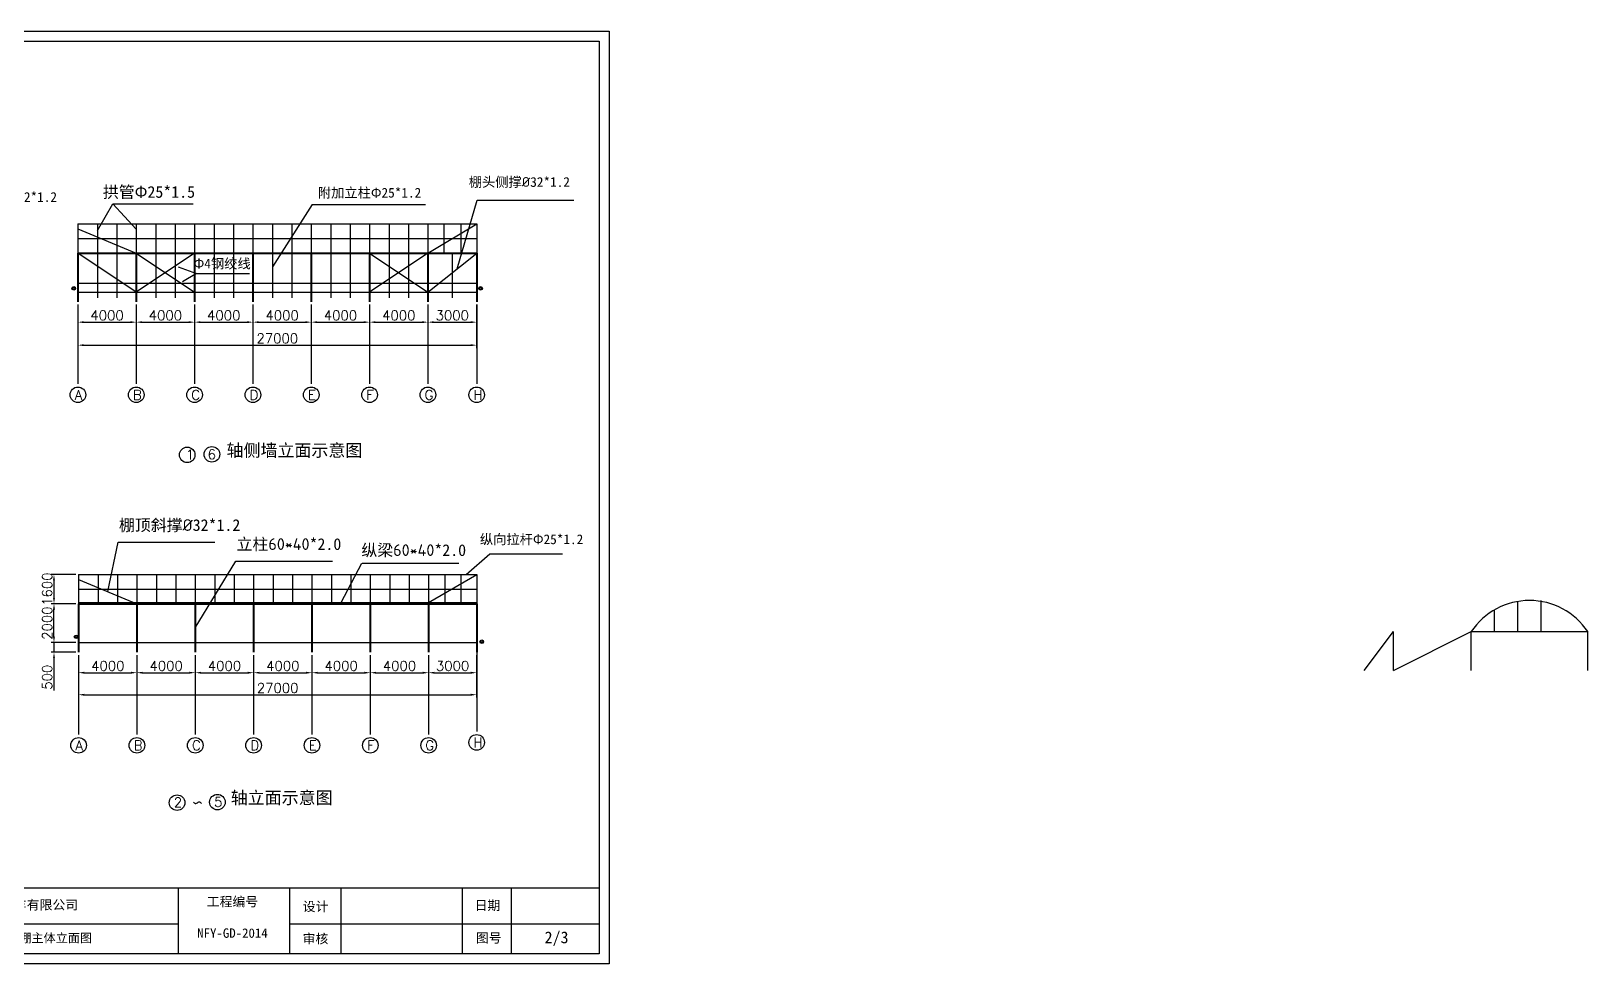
# Model space of a CAD drawing. Header units: inches. Extents: x 211493 to 813085, y -211351 to -52186.
# Drawn here: x 733031 to 813085, y -155468 to -107471 of the extents above; entities that cross this region are included whole.
import ezdxf

# ---------------------------------------------------------------- set-up
doc = ezdxf.new("R2010")
doc.units = ezdxf.units.IN
doc.header["$MEASUREMENT"] = 0
doc.header["$PDMODE"] = 1
doc.layers.add('kacao', color=5, linetype='ZIGZAG')
doc.styles.get("Standard").update_dxf_attribs({"font": 'txt', "bigfont": 'gbcbig.shx'})
doc.styles.add('样式 1', font='SIMFANG.TTF')
doc.linetypes.add('ZIGZAG', pattern='A,0.00254,-5.08,[131,ltypeshp.shx,S=5.08,R=0,X=-5.08,Y=0],-10.16,[131,ltypeshp.shx,S=5.08,R=180,X=5.08,Y=0],-5.08', length=20.32254)
doc.dimstyles.new('ISO-25', dxfattribs={"dimtxt": 500, "dimasz": 300, "dimexe": 1.25, "dimexo": 0.625, "dimtad": 1, "dimtxsty": 'Standard', "dimcen": 300, "dimadec": 0, "dimazin": 0, "dimtfac": 1, "dimtmove": 0, "dimatfit": 3, "dimfxl": 1, "dimarcsym": 0})

# ---------------------------------------------------------------- blocks, each defined once
blk = doc.blocks.new('*D28')
at = {"color": 0, "lineweight": -2}
for p, q in [((735322, -135433), (734056, -135433)), ((734206, -135733), (734206, -136633)), ((735322, -136933), (734056, -136933))]:
    blk.add_line(p, q, dxfattribs=at)
at = {"color": 0}
for points in [[(734156, -135733), (734256, -135733), (734206, -135433)], [(734156, -136633), (734256, -136633), (734206, -136933)]]:
    blk.add_solid(points, dxfattribs=at)
at = {"layer": 'Defpoints', "color": 0}
for p in [(735472, -135433), (734206, -136933), (735472, -136933)]:
    blk.add_point(p, dxfattribs=at)
at = {"color": 0, "insert": (733856, -136183), "char_height": 500, "attachment_point": 5, "rotation": 90}
blk.add_mtext('1600', dxfattribs=at)
blk = doc.blocks.new('*D32')
at = {"color": 0, "lineweight": -2}
for p, q in [((734206, -138633), (734206, -138333)), ((735322, -138933), (734056, -138933)), ((734206, -138933), (734206, -139433)), ((735322, -139433), (734056, -139433)), ((734206, -139733), (734206, -141399))]:
    blk.add_line(p, q, dxfattribs=at)
at = {"color": 0}
for points in [[(734156, -138633), (734256, -138633), (734206, -138933)], [(734156, -139733), (734256, -139733), (734206, -139433)]]:
    blk.add_solid(points, dxfattribs=at)
at = {"layer": 'Defpoints', "color": 0}
for p in [(735472, -138933), (734206, -139433), (735472, -139433)]:
    blk.add_point(p, dxfattribs=at)
at = {"color": 0, "insert": (733856, -140716), "char_height": 500, "attachment_point": 5, "rotation": 90}
blk.add_mtext('500', dxfattribs=at)
blk = doc.blocks.new('*D15')
at = {"color": 0, "lineweight": -2}
for p, q in [((735322, -136933), (734056, -136933)), ((734206, -138633), (734206, -137233)), ((735321, -138933), (734056, -138933))]:
    blk.add_line(p, q, dxfattribs=at)
at = {"color": 0}
for points in [[(734156, -137233), (734256, -137233), (734206, -136933)], [(734156, -138633), (734256, -138633), (734206, -138933)]]:
    blk.add_solid(points, dxfattribs=at)
at = {"layer": 'Defpoints', "color": 0}
for p in [(734206, -136933), (735472, -136933), (735471, -138933)]:
    blk.add_point(p, dxfattribs=at)
at = {"color": 0, "insert": (733856, -137933), "char_height": 500, "attachment_point": 5, "rotation": 90}
blk.add_mtext('2000', dxfattribs=at)
blk = doc.blocks.new('农丰园大棚图框')
at = {"ltscale": 10}
for p, q in [((581, 4361), (75019, 4361)), ((15986, 4361), (15986, 581)), ((25667, 4361), (25667, 581)), ((31039, 4361), (31039, 581)), ((50911, 4361), (50911, 581)), ((57286, 4361), (57286, 581)), ((60253, 581), (60253, 4361)), ((67185, 4361), (67185, 581)), ((67185, 4361), (67185, 581)), ((69994, 4361), (69994, 581)), ((69994, 4361), (69994, 581)), ((15986, 2291), (50911, 2291)), ((57286, 2291), (75019, 2291))]:
    blk.add_line(p, q, dxfattribs=at)
at = {"color": 0, "lineweight": -3}
for points in [[(0, 53461), (75600, 53461), (75600, 0), (0, 0)], [(581, 52880), (75019, 52880), (75019, 581), (581, 581)]]:
    blk.add_lwpolyline(points, close=True, dxfattribs=at)
at = {"ltscale": 10, "attachment_point": 5}
for s, insert, char_height, width in [('{\\fSimSun|b0|i0|c134|p2;注册号:}', (17806, 3370), 540, 2548.24), ('{\\fSimSun|b0|i0|c134|p2;350211200046411}', (22297, 3337), 540, 6390.31), ('{\\fSimSun|b0|i0|c134|p2;建设单位}', (28532, 3307), 540, 3132.74), ('{\\fSimSun|b0|i0|c134|p2;海亮有机农业海丰有限公司}', (40765, 3354), 540, 16576.79), ('{\\fSimSun|b0|i0|c134|p2;工程编号\\P\\PNFY-GD-2014}', (54022, 2662), 540, 5878.67), ('{\\fSimSun|b0|i0|c134|p2;设计}', (58783, 3259), 540, 3132.74), ('{\\fSimSun|b0|i0|c134|p2;日期}', (68627, 3323), 540, 3132.74), ('{\\fSimSun|b0|i0|c134|p2;厦门农丰园大棚开发有限公司}', (10282, 2920), 594, 12234.25), ('{\\fSimSun|b0|i0|c134|p2;\\H0.66667x;网址：\\H1.5x;www.nongfengyuan.cn}', (10055, 1619), 540, 14674.69), ('{\\fSimSun|b0|i0|c134|p2;电  话:}', (17806, 1485), 540, 2548.24), ('{\\fSimSun|b0|i0|c134|p2;施工图纸名称}', (28399, 1559), 540, 4764.46), ('{\\fSimSun|b0|i0|c134|p2;审核}', (58776, 1411), 540, 3132.74), ('{\\fSimSun|b0|i0|c134|p2;图号}', (68700, 1457), 540, 3132.74), ('{\\fSimSun|b0|i0|c134|p2;\\H0.6832x;400-6092303}', (21977, 1503), 790.4, 5418.12)]:
    blk.add_mtext(s, dxfattribs=dict(at, insert=insert, char_height=char_height, width=width))
blk = doc.blocks.new('*D22')
at = {"color": 0, "lineweight": -2}
for p, q in [((735436, -121546), (735436, -123781)), ((755942, -121546), (755942, -123781)), ((735736, -123631), (755642, -123631))]:
    blk.add_line(p, q, dxfattribs=at)
at = {"color": 0}
for points in [[(735736, -123581), (735736, -123681), (735436, -123631)], [(755642, -123581), (755642, -123681), (755942, -123631)]]:
    blk.add_solid(points, dxfattribs=at)
at = {"layer": 'Defpoints', "color": 0}
for p in [(735436, -121396), (755942, -121396), (755942, -123631)]:
    blk.add_point(p, dxfattribs=at)
at = {"color": 0, "insert": (745689, -123281), "char_height": 500, "attachment_point": 5}
blk.add_mtext('27000', dxfattribs=at)
blk = doc.blocks.new('*D38')
at = {"color": 0, "lineweight": -2}
for p, q in [((753472, -139733), (753472, -140635)), ((755942, -139583), (755942, -140635)), ((753772, -140485), (755642, -140485))]:
    blk.add_line(p, q, dxfattribs=at)
at = {"color": 0}
for points in [[(753772, -140435), (753772, -140535), (753472, -140485)], [(755642, -140435), (755642, -140535), (755942, -140485)]]:
    blk.add_solid(points, dxfattribs=at)
at = {"layer": 'Defpoints', "color": 0}
for p in [(753472, -139583), (755942, -139433), (755942, -140485)]:
    blk.add_point(p, dxfattribs=at)
at = {"color": 0, "insert": (754707, -140135), "char_height": 500, "attachment_point": 5}
blk.add_mtext('3000', dxfattribs=at)
blk = doc.blocks.new('*D39')
at = {"color": 0, "lineweight": -2}
for p, q in [((735472, -139583), (735472, -141769)), ((755942, -139583), (755942, -141769)), ((735772, -141619), (755642, -141619))]:
    blk.add_line(p, q, dxfattribs=at)
at = {"color": 0}
for points in [[(735772, -141569), (735772, -141669), (735472, -141619)], [(755642, -141569), (755642, -141669), (755942, -141619)]]:
    blk.add_solid(points, dxfattribs=at)
at = {"layer": 'Defpoints', "color": 0}
for p in [(735472, -139433), (755942, -139433), (755942, -141619)]:
    blk.add_point(p, dxfattribs=at)
at = {"color": 0, "insert": (745707, -141269), "char_height": 500, "attachment_point": 5}
blk.add_mtext('27000', dxfattribs=at)
blk = doc.blocks.new('*D41')
at = {"color": 0, "lineweight": -2}
for p, q in [((735436, -121696), (735436, -122598)), ((735736, -122448), (738136, -122448)), ((738436, -121696), (738436, -122598))]:
    blk.add_line(p, q, dxfattribs=at)
at = {"color": 0}
for points in [[(735736, -122398), (735736, -122498), (735436, -122448)], [(738136, -122398), (738136, -122498), (738436, -122448)]]:
    blk.add_solid(points, dxfattribs=at)
at = {"layer": 'Defpoints', "color": 0}
for p in [(735436, -121546), (738436, -121546), (738436, -122448)]:
    blk.add_point(p, dxfattribs=at)
at = {"color": 0, "insert": (736936, -122098), "char_height": 500, "attachment_point": 5}
blk.add_mtext('4000', dxfattribs=at)
blk = doc.blocks.new('*D42')
at = {"color": 0, "lineweight": -2}
for p, q in [((738436, -121696), (738436, -122598)), ((738736, -122448), (741136, -122448)), ((741436, -121696), (741436, -122598))]:
    blk.add_line(p, q, dxfattribs=at)
at = {"color": 0}
for points in [[(738736, -122398), (738736, -122498), (738436, -122448)], [(741136, -122398), (741136, -122498), (741436, -122448)]]:
    blk.add_solid(points, dxfattribs=at)
at = {"layer": 'Defpoints', "color": 0}
for p in [(738436, -121546), (741436, -121546), (741436, -122448)]:
    blk.add_point(p, dxfattribs=at)
at = {"color": 0, "insert": (739936, -122098), "char_height": 500, "attachment_point": 5}
blk.add_mtext('4000', dxfattribs=at)
blk = doc.blocks.new('*D43')
at = {"color": 0, "lineweight": -2}
for p, q in [((741436, -121696), (741436, -122598)), ((741736, -122448), (744136, -122448)), ((744436, -121696), (744436, -122598))]:
    blk.add_line(p, q, dxfattribs=at)
at = {"color": 0}
for points in [[(741736, -122398), (741736, -122498), (741436, -122448)], [(744136, -122398), (744136, -122498), (744436, -122448)]]:
    blk.add_solid(points, dxfattribs=at)
at = {"layer": 'Defpoints', "color": 0}
for p in [(741436, -121546), (744436, -121546), (744436, -122448)]:
    blk.add_point(p, dxfattribs=at)
at = {"color": 0, "insert": (742936, -122098), "char_height": 500, "attachment_point": 5}
blk.add_mtext('4000', dxfattribs=at)
blk = doc.blocks.new('*D44')
at = {"color": 0, "lineweight": -2}
for p, q in [((744436, -121696), (744436, -122598)), ((744736, -122448), (747136, -122448)), ((747436, -121696), (747436, -122598))]:
    blk.add_line(p, q, dxfattribs=at)
at = {"color": 0}
for points in [[(744736, -122398), (744736, -122498), (744436, -122448)], [(747136, -122398), (747136, -122498), (747436, -122448)]]:
    blk.add_solid(points, dxfattribs=at)
at = {"layer": 'Defpoints', "color": 0}
for p in [(744436, -121546), (747436, -121546), (747436, -122448)]:
    blk.add_point(p, dxfattribs=at)
at = {"color": 0, "insert": (745936, -122098), "char_height": 500, "attachment_point": 5}
blk.add_mtext('4000', dxfattribs=at)
blk = doc.blocks.new('*D45')
at = {"color": 0, "lineweight": -2}
for p, q in [((747436, -121696), (747436, -122598)), ((747736, -122448), (750136, -122448)), ((750436, -121696), (750436, -122598))]:
    blk.add_line(p, q, dxfattribs=at)
at = {"color": 0}
for points in [[(747736, -122398), (747736, -122498), (747436, -122448)], [(750136, -122398), (750136, -122498), (750436, -122448)]]:
    blk.add_solid(points, dxfattribs=at)
at = {"layer": 'Defpoints', "color": 0}
for p in [(747436, -121546), (750436, -121546), (750436, -122448)]:
    blk.add_point(p, dxfattribs=at)
at = {"color": 0, "insert": (748936, -122098), "char_height": 500, "attachment_point": 5}
blk.add_mtext('4000', dxfattribs=at)
blk = doc.blocks.new('*D46')
at = {"color": 0, "lineweight": -2}
for p, q in [((750436, -121846), (750436, -122598)), ((750736, -122448), (753136, -122448)), ((753436, -121846), (753436, -122598))]:
    blk.add_line(p, q, dxfattribs=at)
at = {"color": 0}
for points in [[(750736, -122398), (750736, -122498), (750436, -122448)], [(753136, -122398), (753136, -122498), (753436, -122448)]]:
    blk.add_solid(points, dxfattribs=at)
at = {"layer": 'Defpoints', "color": 0}
for p in [(750436, -121696), (753436, -121696), (753436, -122448)]:
    blk.add_point(p, dxfattribs=at)
at = {"color": 0, "insert": (751936, -122098), "char_height": 500, "attachment_point": 5}
blk.add_mtext('4000', dxfattribs=at)
blk = doc.blocks.new('*D47')
at = {"color": 0, "lineweight": -2}
for p, q in [((755942, -121546), (755942, -122598)), ((753436, -121696), (753436, -122598)), ((753736, -122448), (755642, -122448))]:
    blk.add_line(p, q, dxfattribs=at)
at = {"color": 0}
for points in [[(753736, -122398), (753736, -122498), (753436, -122448)], [(755642, -122398), (755642, -122498), (755942, -122448)]]:
    blk.add_solid(points, dxfattribs=at)
at = {"layer": 'Defpoints', "color": 0}
for p in [(753436, -121546), (755942, -121396), (755942, -122448)]:
    blk.add_point(p, dxfattribs=at)
at = {"color": 0, "insert": (754689, -122098), "char_height": 500, "attachment_point": 5}
blk.add_mtext('3000', dxfattribs=at)
blk = doc.blocks.new('*D56')
at = {"color": 0, "lineweight": -2}
for p, q in [((735472, -139733), (735472, -140635)), ((738472, -139733), (738472, -140635)), ((735772, -140485), (738172, -140485))]:
    blk.add_line(p, q, dxfattribs=at)
at = {"color": 0}
for points in [[(735772, -140435), (735772, -140535), (735472, -140485)], [(738172, -140435), (738172, -140535), (738472, -140485)]]:
    blk.add_solid(points, dxfattribs=at)
at = {"layer": 'Defpoints', "color": 0}
for p in [(735472, -139583), (738472, -139583), (738472, -140485)]:
    blk.add_point(p, dxfattribs=at)
at = {"color": 0, "insert": (736972, -140135), "char_height": 500, "attachment_point": 5}
blk.add_mtext('4000', dxfattribs=at)
blk = doc.blocks.new('*D57')
at = {"color": 0, "lineweight": -2}
for p, q in [((738472, -139733), (738472, -140635)), ((741472, -139733), (741472, -140635)), ((738772, -140485), (741172, -140485))]:
    blk.add_line(p, q, dxfattribs=at)
at = {"color": 0}
for points in [[(738772, -140435), (738772, -140535), (738472, -140485)], [(741172, -140435), (741172, -140535), (741472, -140485)]]:
    blk.add_solid(points, dxfattribs=at)
at = {"layer": 'Defpoints', "color": 0}
for p in [(738472, -139583), (741472, -139583), (741472, -140485)]:
    blk.add_point(p, dxfattribs=at)
at = {"color": 0, "insert": (739972, -140135), "char_height": 500, "attachment_point": 5}
blk.add_mtext('4000', dxfattribs=at)
blk = doc.blocks.new('*D50')
at = {"color": 0, "lineweight": -2}
for p, q in [((741472, -139733), (741472, -140635)), ((744472, -139733), (744472, -140635)), ((741772, -140485), (744172, -140485))]:
    blk.add_line(p, q, dxfattribs=at)
at = {"color": 0}
for points in [[(741772, -140435), (741772, -140535), (741472, -140485)], [(744172, -140435), (744172, -140535), (744472, -140485)]]:
    blk.add_solid(points, dxfattribs=at)
at = {"layer": 'Defpoints', "color": 0}
for p in [(741472, -139583), (744472, -139583), (744472, -140485)]:
    blk.add_point(p, dxfattribs=at)
at = {"color": 0, "insert": (742972, -140135), "char_height": 500, "attachment_point": 5}
blk.add_mtext('4000', dxfattribs=at)
blk = doc.blocks.new('*D51')
at = {"color": 0, "lineweight": -2}
for p, q in [((744472, -139733), (744472, -140635)), ((747472, -139733), (747472, -140635)), ((744772, -140485), (747172, -140485))]:
    blk.add_line(p, q, dxfattribs=at)
at = {"color": 0}
for points in [[(744772, -140435), (744772, -140535), (744472, -140485)], [(747172, -140435), (747172, -140535), (747472, -140485)]]:
    blk.add_solid(points, dxfattribs=at)
at = {"layer": 'Defpoints', "color": 0}
for p in [(744472, -139583), (747472, -139583), (747472, -140485)]:
    blk.add_point(p, dxfattribs=at)
at = {"color": 0, "insert": (745972, -140135), "char_height": 500, "attachment_point": 5}
blk.add_mtext('4000', dxfattribs=at)
blk = doc.blocks.new('*D52')
at = {"color": 0, "lineweight": -2}
for p, q in [((747472, -139733), (747472, -140635)), ((750472, -139733), (750472, -140635)), ((747772, -140485), (750172, -140485))]:
    blk.add_line(p, q, dxfattribs=at)
at = {"color": 0}
for points in [[(747772, -140435), (747772, -140535), (747472, -140485)], [(750172, -140435), (750172, -140535), (750472, -140485)]]:
    blk.add_solid(points, dxfattribs=at)
at = {"layer": 'Defpoints', "color": 0}
for p in [(747472, -139583), (750472, -139583), (750472, -140485)]:
    blk.add_point(p, dxfattribs=at)
at = {"color": 0, "insert": (748972, -140135), "char_height": 500, "attachment_point": 5}
blk.add_mtext('4000', dxfattribs=at)
blk = doc.blocks.new('*D53')
at = {"color": 0, "lineweight": -2}
for p, q in [((750472, -139883), (750472, -140635)), ((753472, -139883), (753472, -140635)), ((750772, -140485), (753172, -140485))]:
    blk.add_line(p, q, dxfattribs=at)
at = {"color": 0}
for points in [[(750772, -140435), (750772, -140535), (750472, -140485)], [(753172, -140435), (753172, -140535), (753472, -140485)]]:
    blk.add_solid(points, dxfattribs=at)
at = {"layer": 'Defpoints', "color": 0}
for p in [(750472, -139733), (753472, -139733), (753472, -140485)]:
    blk.add_point(p, dxfattribs=at)
at = {"color": 0, "insert": (751972, -140135), "char_height": 500, "attachment_point": 5}
blk.add_mtext('4000', dxfattribs=at)

msp = doc.modelspace()

# ---------------------------------------------------------------- linework, layer by layer
at = {"color": 6}
for p, q in [((736436.878, -117736.82), (737230.79, -116359.402)), ((737230.79, -116359.402), (741359.378, -116359.402)), ((737230.79, -116359.402), (738436.878, -117658.426)), ((754933.296, -119701.899), (755968.149, -116168.349)), ((755968.149, -116168.349), (760934.326, -116168.349)), ((736972.372, -136308.38), (737506.6, -133774.829)), ((737506.6, -133774.829), (742472.778, -133774.829)), ((741472.059, -138182.759), (743557.031, -134753.886)), ((743557.031, -134753.886), (748523.209, -134753.886)), ((748972.059, -136865.987), (750032.203, -134853.429)), ((750056.529, -134853.429), (755022.706, -134853.429))]:
    msp.add_line(p, q, dxfattribs=at)
at = {"lineweight": -3}
for p, q in [((735436.878, -117396.379), (735436.878, -118896.379)), ((741436.878, -117396.379), (741436.878, -118896.379)), ((747436.878, -117396.379), (747436.878, -118896.379)), ((753436.878, -117396.379), (753436.878, -118896.379)), ((755942.853, -117396.379), (755942.853, -118896.379)), ((735472.059, -135432.759), (735472.059, -136932.759)), ((741472.059, -135432.759), (741472.059, -136932.759)), ((747472.059, -135432.759), (747472.059, -136932.759)), ((753472.059, -135432.759), (753472.059, -136932.759))]:
    msp.add_line(p, q, dxfattribs=at)
at = {"color": 3, "lineweight": -3}
for p, q in [((735436.878, -117396.379), (753436.878, -117396.379)), ((753436.878, -117396.379), (755942.853, -117396.379)), ((735436.878, -118146.379), (753436.878, -118146.379)), ((753436.878, -118146.379), (755942.853, -118146.379)), ((735472.059, -135432.759), (755942.228, -135432.759)), ((735472.059, -136182.759), (755942.228, -136182.759))]:
    msp.add_line(p, q, dxfattribs=at)
for p, q in [((735436.878, -117647.621), (738436.253, -118896.379)), ((736436.878, -117396.379), (736436.878, -118896.379)), ((737436.878, -117396.379), (737436.878, -118896.379)), ((738436.878, -117396.379), (738436.878, -118896.379)), ((739436.878, -117396.379), (739436.878, -118896.379)), ((740436.878, -117396.379), (740436.878, -118896.379)), ((742436.878, -117396.379), (742436.878, -118896.379)), ((743436.878, -117396.379), (743436.878, -118896.379)), ((744436.878, -117396.379), (744436.878, -118896.379)), ((745436.878, -117396.379), (745436.878, -118896.379)), ((746436.878, -117396.379), (746436.878, -118896.379)), ((748436.878, -117396.379), (748436.878, -118896.379)), ((749436.878, -117396.379), (749436.878, -118896.379)), ((750436.878, -117396.379), (750436.878, -118896.379)), ((751436.878, -117396.379), (751436.878, -118896.379)), ((752436.878, -117396.379), (752436.878, -118896.379)), ((753436.878, -117396.379), (753436.878, -118896.379)), ((753436.878, -118896.379), (755942.853, -117396.379)), ((754251.152, -117396.379), (754251.152, -118896.379)), ((755127.329, -117396.379), (755127.329, -118896.379)), ((738436.253, -120896.379), (735436.878, -118896.379)), ((736436.878, -118896.379), (736436.878, -121196.379)), ((737436.878, -118896.379), (737436.878, -121196.379)), ((739436.878, -118896.379), (739436.878, -121196.379)), ((740436.878, -118896.379), (740436.878, -121196.379)), ((742436.878, -118896.379), (742436.878, -121196.379)), ((743436.878, -118896.379), (743436.878, -121196.379)), ((745436.878, -118896.379), (745436.878, -121196.379)), ((746436.878, -118896.379), (746436.878, -121196.379)), ((748436.878, -118896.379), (748436.878, -121196.379)), ((749436.878, -118896.379), (749436.878, -121196.379)), ((751436.878, -118896.379), (751436.878, -121196.379)), ((752436.878, -118896.379), (752436.878, -121196.379)), ((753436.253, -120896.379), (755942.853, -118896.379)), ((754689.241, -118896.379), (754689.241, -121196.379)), ((755942.228, -118896.379), (755942.228, -121196.379)), ((735472.684, -135684), (738472.059, -136932.759)), ((736472.059, -135432.759), (736472.059, -136932.759)), ((737472.059, -135432.759), (737472.059, -136932.759)), ((738472.059, -135432.759), (738472.059, -136932.759)), ((739472.059, -135432.759), (739472.059, -136932.759)), ((740472.059, -135432.759), (740472.059, -136932.759)), ((742472.059, -135432.759), (742472.059, -136932.759)), ((743472.059, -135432.759), (743472.059, -136932.759)), ((744472.059, -135432.759), (744472.059, -136932.759)), ((745472.059, -135432.759), (745472.059, -136932.759)), ((746472.059, -135432.759), (746472.059, -136932.759)), ((748472.059, -135432.759), (748472.059, -136932.759)), ((749472.059, -135432.759), (749472.059, -136932.759)), ((750472.059, -135432.759), (750472.059, -136932.759)), ((751472.059, -135432.759), (751472.059, -136932.759)), ((752472.059, -135432.759), (752472.059, -136932.759)), ((753472.059, -136865.987), (755942.228, -135432.759)), ((754308.731, -135432.759), (754308.731, -136932.759)), ((755126.81, -135432.759), (755126.81, -136932.759)), ((755942.228, -135432.759), (755942.228, -136932.759)), ((809485.003, -138371.296), (809485.003, -136821.471)), ((810685.003, -138371.296), (810685.003, -136771.296)), ((808285.003, -138371.296), (808285.003, -137251.679)), ((801585.003, -140371.296), (803085.003, -138371.296)), ((803085.003, -140371.296), (803085.003, -138371.296)), ((803085.003, -140371.296), (807085.003, -138371.296)), ((807085.003, -140371.296), (807085.003, -138371.296)), ((807085.003, -138371.296), (813085.003, -138371.296)), ((813085.003, -140371.296), (813085.003, -138371.296))]:
    msp.add_line(p, q)
at = {"lineweight": 40}
for p, q in [((735436.253, -118896.379), (735436.253, -121396.379)), ((735436.253, -118896.379), (753436.878, -118896.379)), ((738436.253, -118896.379), (738436.253, -121396.379)), ((741436.253, -118896.379), (741436.253, -121396.379)), ((744436.253, -118896.379), (744436.253, -121396.379)), ((747436.253, -118896.379), (747436.253, -121396.379)), ((750436.253, -118896.379), (750436.253, -121396.379)), ((753436.253, -118896.379), (753436.253, -121396.379)), ((753436.253, -118896.379), (753436.253, -121396.379)), ((753436.253, -118896.379), (755942.228, -118896.379)), ((755942.228, -118896.379), (755942.228, -121396.379)), ((735472.059, -136932.759), (735472.059, -139432.759)), ((735472.059, -136932.759), (755942.228, -136932.759)), ((738472.059, -136932.759), (738472.059, -139432.759)), ((741472.059, -136932.759), (741472.059, -139432.759)), ((744472.059, -136932.759), (744472.059, -139432.759)), ((747472.059, -136932.759), (747472.059, -139432.759)), ((750472.059, -136932.759), (750472.059, -139432.759)), ((753472.059, -136932.759), (753472.059, -139432.759)), ((755942.228, -136932.759), (755942.228, -139432.759))]:
    msp.add_line(p, q, dxfattribs=at)
at = {"color": 5, "linetype": 'ZIGZAG', "lineweight": -3, "ltscale": 10}
for p, q in [((735436.253, -118896.379), (753436.878, -118896.379)), ((736436.878, -118896.379), (736436.878, -120896.379)), ((753436.253, -118896.379), (755942.228, -118896.379)), ((735436.253, -120442.601), (753436.253, -120442.601)), ((753436.253, -120442.601), (755942.228, -120442.601)), ((735472.059, -136865.987), (755942.228, -136865.987))]:
    msp.add_line(p, q, dxfattribs=at)
at = {"color": 4, "lineweight": 25}
for p, q in [((738436.253, -118896.379), (741436.253, -120896.379)), ((741436.253, -118896.379), (738436.253, -120896.379)), ((750436.253, -118896.379), (753436.253, -120896.379)), ((753436.253, -118896.379), (750436.253, -120896.379))]:
    msp.add_line(p, q, dxfattribs=at)
at = {"color": 1}
for p, q in [((735436.253, -120896.379), (753436.253, -120896.379)), ((735436.253, -121546.379), (735436.253, -125620.021)), ((738436.253, -121546.379), (738436.253, -125620.021)), ((741436.253, -121546.379), (741436.253, -125620.021)), ((744436.253, -121546.379), (744436.253, -125620.021)), ((747436.253, -121546.379), (747436.253, -125620.021)), ((750436.253, -121546.379), (750436.253, -125620.021)), ((753436.253, -120896.379), (755942.228, -120896.379)), ((753436.253, -121546.379), (753436.253, -125620.021)), ((755942.228, -121546.379), (755942.228, -125620.021)), ((735472.059, -138932.759), (755942.228, -138932.759)), ((735472.059, -139582.759), (735472.059, -143656.401)), ((738472.059, -139582.759), (738472.059, -143656.401)), ((741472.059, -139582.759), (741472.059, -143656.401)), ((744472.059, -139582.759), (744472.059, -143656.401)), ((747472.059, -139582.759), (747472.059, -143656.401)), ((750472.059, -139582.759), (750472.059, -143656.401)), ((753472.059, -139582.759), (753472.059, -143656.401)), ((755942.228, -139432.759), (755942.228, -143506.401))]:
    msp.add_line(p, q, dxfattribs=at)
for centre, radius in [((735225.185, -120708.803), 93.221), ((735225.185, -120708.803), 51.355), ((756141.798, -120708.803), 93.221), ((756141.798, -120708.803), 51.355), ((741056.961, -129276.172), 400.154), ((742325.996, -129248.316), 400.154), ((735343.637, -138638.475), 93.221), ((735343.637, -138638.475), 51.355), ((756205.572, -138895.183), 93.221), ((756205.572, -138895.183), 51.355), ((740536.376, -147172.646), 400.154), ((742610.617, -147144.789), 400.154)]:
    msp.add_circle(centre, radius)
for centre in [(735436.253, -126186.626), (738436.253, -126186.626), (741436.253, -126186.626), (744436.253, -126186.626), (747436.253, -126186.626), (750436.253, -126186.626), (753436.253, -126186.626), (755942.228, -126186.626), (735472.059, -144223.005), (738472.059, -144223.005), (741472.059, -144223.005), (744472.059, -144223.005), (747472.059, -144223.005), (750472.059, -144223.005), (753472.059, -144223.005), (755942.228, -144073.005)]:
    msp.add_circle(centre, 400.154, dxfattribs=at)
msp.add_arc((810085.003, -140383.796), 3612.5, 33.85502613, 146.14497387)
msp.add_spline([(741379.675, -147149.246), (741502.709, -147220.28), (741652.699, -147133.684), (741786.147, -147210.73)], degree=3)
at = {"layer": 'kacao', "color": 6, "linetype": 'ByBlock'}
for p, q in [((747486.241, -116398.24), (745436.878, -119605.246)), ((747486.241, -116398.24), (753311.913, -116398.24)), ((740592.459, -119599.541), (741539.868, -119936.518)), ((741539.868, -119936.518), (740814.514, -120378.263)), ((741539.868, -119936.518), (744261.842, -119936.518)), ((755408.324, -135432.759), (756622.657, -134372.314)), ((756622.657, -134372.314), (760348.038, -134372.314))]:
    msp.add_line(p, q, dxfattribs=at)

# ---------------------------------------------------------------- block references
at = {"color": 0, "lineweight": -3, "xscale": 0.8977871827082708, "yscale": 0.897787182679167, "zscale": 0.8977871826852599}
msp.add_blockref('农丰园大棚图框', (694884.607, -155467.988), dxfattribs=at)

# ---------------------------------------------------------------- texts
at = {"color": 6, "attachment_point": 1, "style": '样式 1'}
for s, insert, char_height, width in [('{\\fSimSun|b0|i0|c134|p2;棚头侧撑\\fISOCPEUR|b0|i0|c0|p34;%%C\\fSimSun|b0|i0|c134|p2;32*1.2}', (755535.71, -114983.303), 500, 13254.4468), ('{\\fSimSun|b0|i0|c134|p2;棚头斜撑\\fISOCPEUR|b0|i0|c0|p34;%%C\\fSimSun|b0|i0|c134|p2;32*1.2}', (729159.841, -115757.213), 500, 8310.08192), ('拱管Φ25*1.5', (736718.826, -115447.331), 600, 13254.4468), ('{\\fSimSun|b0|i0|c134|p2;附加立柱}Φ25*1.2', (747775.304, -115537.693), 500, 5932.40215), ('Φ4{\\fSimSun|b0|i0|c134|p2;钢绞线}', (741390.573, -119182.625), 500, 5720.12925), ('{\\fSimSun|b0|i0|c134|p2;棚顶斜撑\\fISOCPEUR|b0|i0|c0|p34;%%C\\fSimSun|b0|i0|c134|p2;32*1.2}', (737544.795, -132589.784), 600, 13254.4468), ('{\\fSimSun|b0|i0|c134|p2;立柱\\fISOCPEUR|b0|i0|c0|p34;60*40\\fSimSun|b0|i0|c134|p2;*2.0}', (743595.227, -133568.841), 600, 13254.4468), ('{\\fSimSun|b0|i0|c134|p2;纵向拉杆}Φ25*1.2', (756107.664, -133369.26), 500, 5720.12925), ('{\\fSimSun|b0|i0|c134|p2;纵梁\\fISOCPEUR|b0|i0|c0|p34;60*40\\fSimSun|b0|i0|c134|p2;*2.0}', (750013.656, -133878.732), 600, 13254.4468)]:
    msp.add_mtext(s, dxfattribs=dict(at, insert=insert, char_height=char_height, width=width))
at = {"color": 1, "char_height": 500, "width": 405.05232, "attachment_point": 1}
for s, insert in [('\\pi-1500,l1500,t1500;A', (735267.949, -125939.011)), ('\\pi-1500,l1500,t1500;B', (738267.949, -125939.011)), ('\\pi-1500,l1500,t1500;C', (741267.949, -125939.011)), ('\\pi-1500,l1500,t1500;D', (744267.949, -125939.011)), ('\\pi-1500,l1500,t1500;E', (747267.949, -125939.011)), ('\\pi-1500,l1500,t1500;F', (750267.949, -125939.011)), ('\\pi-1500,l1500,t1500;G', (753267.949, -125939.011)), ('\\pi-1500,l1500,t1500;H', (755773.925, -125939.011)), ('\\pi-1500,l1500,t1500;A', (735303.756, -143975.39)), ('\\pi-1500,l1500,t1500;B', (738303.756, -143975.39)), ('\\pi-1500,l1500,t1500;C', (741303.756, -143975.39)), ('\\pi-1500,l1500,t1500;D', (744303.756, -143975.39)), ('\\pi-1500,l1500,t1500;E', (747303.756, -143975.39)), ('\\pi-1500,l1500,t1500;F', (750303.756, -143975.39)), ('\\pi-1500,l1500,t1500;G', (753303.756, -143975.39)), ('\\pi-1500,l1500,t1500;H', (755773.925, -143825.39))]:
    msp.add_mtext(s, dxfattribs=dict(at, insert=insert))
at = {"attachment_point": 1, "style": '样式 1'}
for s, insert, char_height, width in [('{\\fSimSun|b0|i0|c134|p2;轴侧墙立面示意图}', (743079.676, -128722.626), 640, 8410.94187), ('{\\fSimSun|b0|i0|c134|p2;轴立面示意图}', (743295.958, -146597.802), 640, 8410.94187), ('{\\fSimSun|b0|i0|c134|p2;广东卢村基地6m宽大棚主体立面图}', (726812.415, -153903.077), 457.17832, 13495.96736), ('{\\fSimSun|b0|i0|c134|p2;2/3}', (759435.535, -153801.175), 603.57313, 1566.99665)]:
    msp.add_mtext(s, dxfattribs=dict(at, insert=insert, char_height=char_height, width=width))
at = {"char_height": 500, "width": 405.05232, "attachment_point": 1}
for s, insert in [('\\pi-1500,l1500,t1500;1', (740982.281, -129012.8)), ('\\pi-1500,l1500,t1500;6', (742107.174, -129000.7)), ('\\pi-1500,l1500,t1500;2', (740368.405, -146909.274)), ('\\pi-1500,l1500,t1500;5', (742434.628, -146884.49))]:
    msp.add_mtext(s, dxfattribs=dict(at, insert=insert))

# ---------------------------------------------------------------- dimensions: what is measured, and where the dimension line sits
at = {"color": 6}
for p1, p2, distance, picture, middle in [((735436.253, -121396.379), (755942.228, -121396.379), -2234.285, '*D22', (745689.241, -123280.664)), ((735472.059, -139432.759), (755942.228, -139432.759), -2186.327, '*D39', (745707.144, -141269.086))]:
    dim = msp.add_aligned_dim(p1=p1, p2=p2, distance=distance, text='27000', dimstyle='ISO-25', override={"dimexe": 150, "dimexo": 150, "dimgap": 100}, dxfattribs=at)
    dim.commit()
    dim.dimension.update_dxf_attribs({"geometry": picture, "text_midpoint": middle})
for base, p1, p2, text, picture, middle in [((738436.253, -122448.468), (735436.253, -121546.379), (738436.253, -121546.379), '4000', '*D41', (736936.253, -122098.468)), ((741436.253, -122448.468), (738436.253, -121546.379), (741436.253, -121546.379), '4000', '*D42', (739936.253, -122098.468)), ((744436.253, -122448.468), (741436.253, -121546.379), (744436.253, -121546.379), '4000', '*D43', (742936.253, -122098.468)), ((747436.253, -122448.468), (744436.253, -121546.379), (747436.253, -121546.379), '4000', '*D44', (745936.253, -122098.468)), ((750436.253, -122448.468), (747436.253, -121546.379), (750436.253, -121546.379), '4000', '*D45', (748936.253, -122098.468)), ((755942.228, -122448.468), (753436.253, -121546.379), (755942.228, -121396.379), '3000', '*D47', (754689.241, -122098.468)), ((753436.253, -122448.468), (750436.253, -121696.379), (753436.253, -121696.379), '4000', '*D46', (751936.253, -122098.468)), ((738472.059, -140484.848), (735472.059, -139582.759), (738472.059, -139582.759), '4000', '*D56', (736972.059, -140134.848)), ((741472.059, -140484.848), (738472.059, -139582.759), (741472.059, -139582.759), '4000', '*D57', (739972.059, -140134.848)), ((744472.059, -140484.848), (741472.059, -139582.759), (744472.059, -139582.759), '4000', '*D50', (742972.059, -140134.848)), ((747472.059, -140484.848), (744472.059, -139582.759), (747472.059, -139582.759), '4000', '*D51', (745972.059, -140134.848)), ((750472.059, -140484.848), (747472.059, -139582.759), (750472.059, -139582.759), '4000', '*D52', (748972.059, -140134.848)), ((753472.059, -140484.848), (750472.059, -139732.759), (753472.059, -139732.759), '4000', '*D53', (751972.059, -140134.848)), ((755942.228, -140484.848), (753472.059, -139582.759), (755942.228, -139432.759), '3000', '*D38', (754707.144, -140134.848))]:
    dim = msp.add_linear_dim(base=base, p1=p1, p2=p2, text=text, dimstyle='ISO-25', override={"dimexe": 150, "dimexo": 150, "dimgap": 100}, dxfattribs=at)
    dim.commit()
    dim.dimension.update_dxf_attribs({"geometry": picture, "text_midpoint": middle})
dim = msp.add_linear_dim(base=(734205.595, -136932.759), p1=(735472.059, -135432.759), p2=(735472.059, -136932.759), angle=90, text='1600', dimstyle='ISO-25', override={"dimexe": 150, "dimexo": 150, "dimgap": 100}, dxfattribs=at)
dim.commit()
dim.dimension.update_dxf_attribs({"geometry": '*D28', "text_midpoint": (734205.595, -136182.759), "dimtype": 160})
for base, p1, p2, picture, middle in [((734205.595, -136932.759), (735471.434, -138932.759), (735472.059, -136932.759), '*D15', (733855.595, -137932.759)), ((734205.595, -139432.759), (735472.059, -138932.759), (735472.059, -139432.759), '*D32', (733855.595, -140716.092))]:
    dim = msp.add_linear_dim(base=base, p1=p1, p2=p2, angle=90, dimstyle='ISO-25', override={"dimexe": 150, "dimexo": 150, "dimgap": 100}, dxfattribs=at)
    dim.commit()
    dim.dimension.update_dxf_attribs({"geometry": picture, "text_midpoint": middle})

doc.saveas('drawing.dxf')
